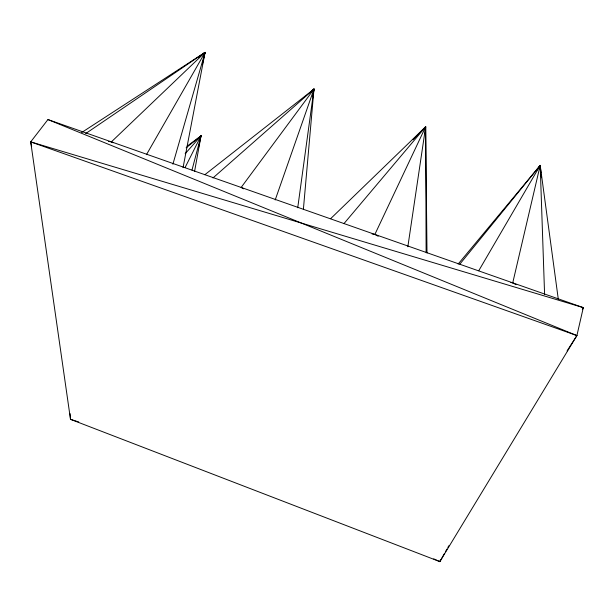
<?xml version="1.0" encoding="UTF-8"?>
<svg xmlns="http://www.w3.org/2000/svg" width="614" height="614" viewBox="0 0 614 614"><rect width="100%" height="100%" fill="white"/><g stroke="black" fill="none" stroke-linecap="round" stroke-linejoin="round"><path stroke-width="0.92" d="M540.182 169.211L540.19 165.389L458.128 264.081M425.172 133.43L425.656 126.76L330.616 218.691M303.385 209.374L313.977 89.099L204.823 174.729M297.736 207.739L313.977 89.099L310.369 92.254M312.879 96.667L313.155 94.779M313.432 92.883L313.977 89.099L212.974 177.945M407.842 246.759L425.656 126.76L412.892 139.739M194.546 171.59L201.001 135.909L187.163 146.124M183.049 167.66L205.061 52.367L81.593 132.57M198.637 147.16L201.001 135.909L186.119 147.828M425.256 128.641L425.656 126.76L343.955 223.619M202.397 64.531L205.061 52.367L85.668 133.591M567.083 350.886L576.907 335.566L583.3 307.629L47.946 119.569L30.7 141.88L70.495 419.324L439.854 561.633L576.907 335.566L47.946 119.569M516.036 284.704L512.744 282.847L540.19 165.389L459.848 264.143M191.99 170.063L201.001 135.909L197.309 138.971M313.485 90.941L313.977 89.099L312.695 90.519M433.753 558.878L439.854 561.633L440.368 559.853M172.902 164.199L205.061 52.367L202.773 54.101M199.849 139.547L201.001 135.909L199.68 137.298M204.163 55.099L205.061 52.367L111.395 141.857L108.548 141.45M275.202 199.957L313.977 89.099L241.148 187.439L243.628 188.82M313.209 90.849L313.977 89.099L312.933 90.695M372.092 233.965L374.878 234.41L425.656 126.76L426.999 253.06M200.172 137.628L201.001 135.909L185.152 153.73M185.06 167.576L201.001 135.909L199.903 137.475M539.307 167.085L540.19 165.389L558.349 299.594M439.854 561.633L444.574 553.283M445.518 551.61L446.931 549.108M447.875 547.442L448.819 545.769M583.3 307.629L582.364 309.295L583.3 307.629L30.7 141.88L31.629 146.569M146.439 154.697L205.061 52.367L203.027 54.385M478.743 270.736L540.19 165.389L540.995 172.994M424.681 128.41L425.656 126.76L426.116 252.208M536.882 170.086L537.987 168.52M539.092 166.954L540.19 165.389L544.587 294.259M423.852 129.001L425.656 126.76M198.215 57.578L201.254 55.26M510.879 282.524L512.744 282.847M78.715 421.948L70.495 419.324L70.065 413.621M30.7 141.88L576.907 335.566M111.395 141.857L113.045 142.77M374.878 234.41L378.17 236.26M541.195 174.898L541.494 177.745"/></g></svg>
